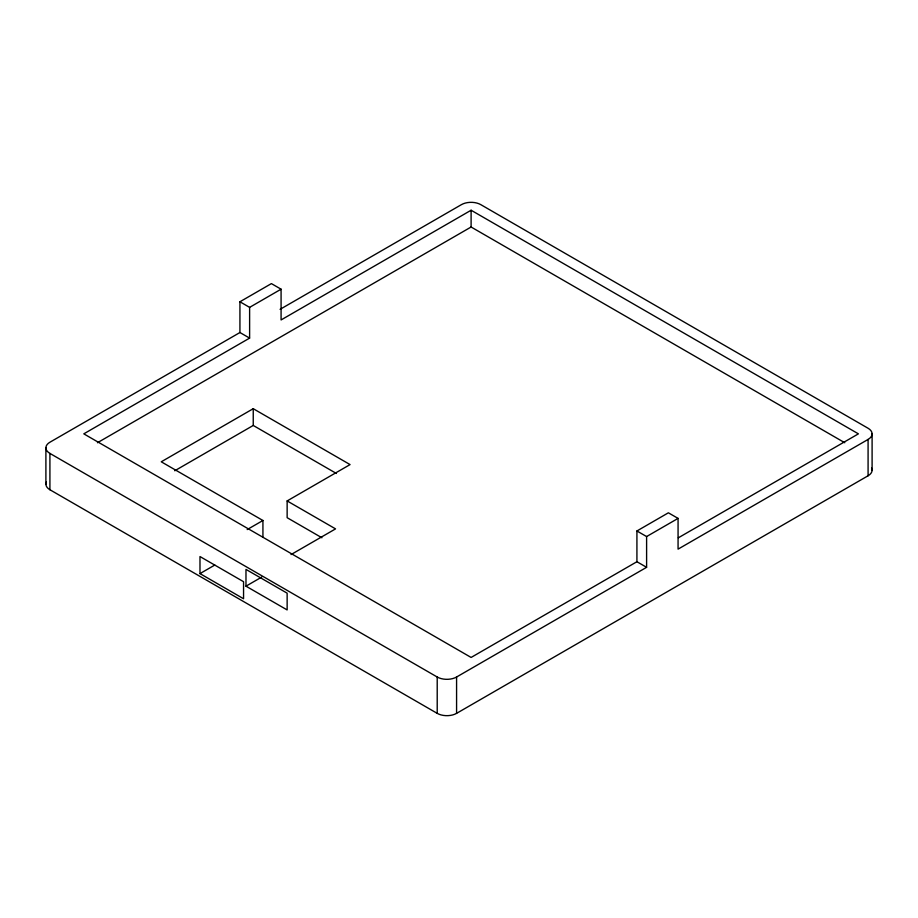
<?xml version="1.0" encoding="UTF-8"?>
<svg xmlns="http://www.w3.org/2000/svg" width="918" height="918" viewBox="0 0 918 918"><rect width="100%" height="100%" fill="white"/><g stroke="black" fill="none" stroke-linecap="round" stroke-linejoin="round"><path stroke-width="1.38" d="M871.63 468.134A13.69 7.906 0 0 1 868.084 475.776L456.579 713.355A13.69 7.906 0 0 1 437.209 713.355L49.916 489.742L49.916 453.412A13.69 7.906 0 0 1 49.916 442.224L239.931 332.523L239.931 301.77L271.395 283.605L281.08 289.193L281.08 319.946L471.106 210.233L858.41 433.847L678.322 537.81M239.931 301.77L249.616 307.369L281.08 289.193M280.093 309.332L461.421 204.645A13.69 7.906 0 0 1 480.791 204.645L868.084 428.258A13.69 7.906 0 0 1 868.084 439.435L868.084 475.776M249.616 307.369L249.616 338.111L83.802 433.847L471.106 657.449L636.92 561.724L646.605 567.313L646.605 536.56L678.069 518.395L678.069 549.136L868.084 439.435M97.457 442.728L471.106 227.01L844.755 442.728M321.897 537.764L287.139 517.695L287.139 500.93L350.068 464.588L253.242 408.694L161.258 461.8L262.927 520.495L262.927 537.26M174.753 470.773L253.242 425.459L336.413 473.481M247.194 529.571L262.927 520.495M199.986 573.601L243.557 598.754L243.557 581.702L199.986 556.549L199.986 573.601L214.801 565.052M291.052 554.564L335.552 528.883L287.139 500.93M245.978 586.177L287.139 609.931L287.139 593.166L245.978 569.401L245.978 586.177L261.722 577.089M636.92 561.724L636.92 530.971L668.384 512.806L678.069 518.395M49.916 453.412L437.209 677.014A13.69 7.906 0 0 0 456.579 677.014L646.605 567.313M636.92 530.971L646.605 536.56M239.931 332.523L249.616 338.111M872.1 433.847L872.1 470.177M471.106 210.233L471.106 227.01M456.579 677.014L456.579 713.355M437.209 677.014L437.209 713.355M253.242 408.694L253.242 425.459M45.9 447.823L45.9 484.153M49.916 489.742A13.69 7.906 0 0 1 46.37 482.111"/></g></svg>
